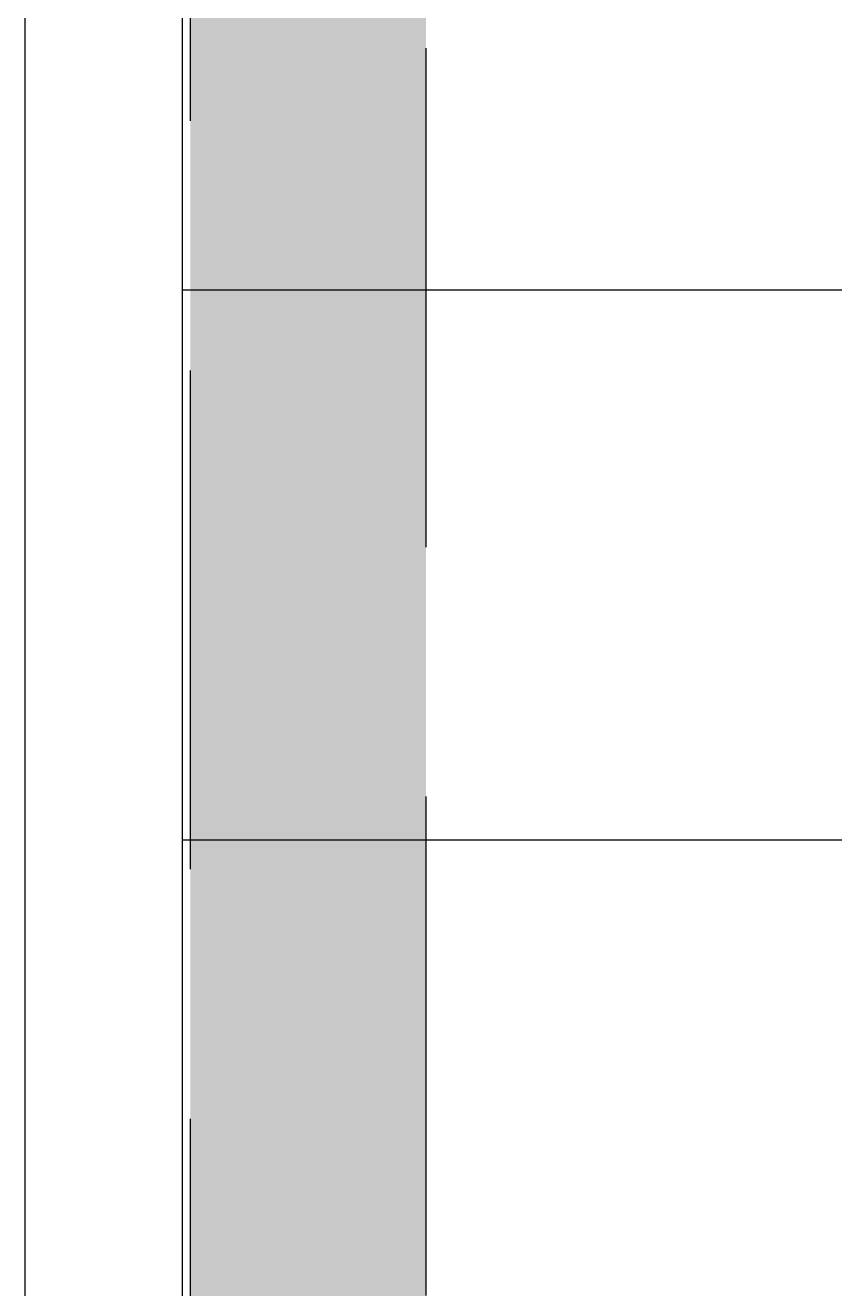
# Model space of a CAD drawing. Header units: millimetres. Extents: x 2046 to 14753, y 2361 to 29276.
# Drawn here: x 10178.58 to 10188.88, y 3669.59 to 3685.67 of the extents above; entities that cross this region are included whole.
import ezdxf

# ---------------------------------------------------------------- set-up
doc = ezdxf.new("R2010")
doc.units = ezdxf.units.MM
doc.linetypes.add('DASHED2', pattern=[9.525, 6.35, -3.175])
doc.layers.add('BARA', color=31, linetype='Continuous')
doc.layers.add('HAT', color=3, linetype='Continuous')

msp = doc.modelspace()

# ---------------------------------------------------------------- hatches: boundary and pattern name
at = {"linetype": 'DASHED2'}
h = msp.add_hatch(color=256, dxfattribs=at)
h.set_gradient(color1=(147, 149, 152), color2=(199, 200, 202), tint=1)
h.paths.add_polyline_path([(10183.679, 3564.729), (10183.679, 3700.328), (10180.679, 3700.328), (10180.679, 3564.729)])

# ---------------------------------------------------------------- linework, layer by layer
at = {"color": 252, "linetype": 'DASHED2', "true_color": 0x939598}
msp.add_lwpolyline([(10183.679, 3564.729), (10183.679, 3700.328), (10180.679, 3700.328), (10180.679, 3564.729), (10183.679, 3564.729)], dxfattribs=at)
at = {"layer": 'BARA', "color": 9, "true_color": 0xc7c8ca}
msp.add_lwpolyline([(10193.37, 3675.3), (10180.579, 3675.3), (10180.579, 3682.303), (10193.37, 3682.303)], dxfattribs=at)
at = {"layer": 'HAT', "color": 1}
for points in [[(10178.579, 3742.629), (10248.579, 3742.629), (10248.579, 3562.629), (10178.579, 3562.629)], [(10180.579, 3740.629), (10246.579, 3740.629), (10246.579, 3564.629), (10180.579, 3564.629)]]:
    msp.add_lwpolyline(points, close=True, dxfattribs=at)

doc.saveas('drawing.dxf')
